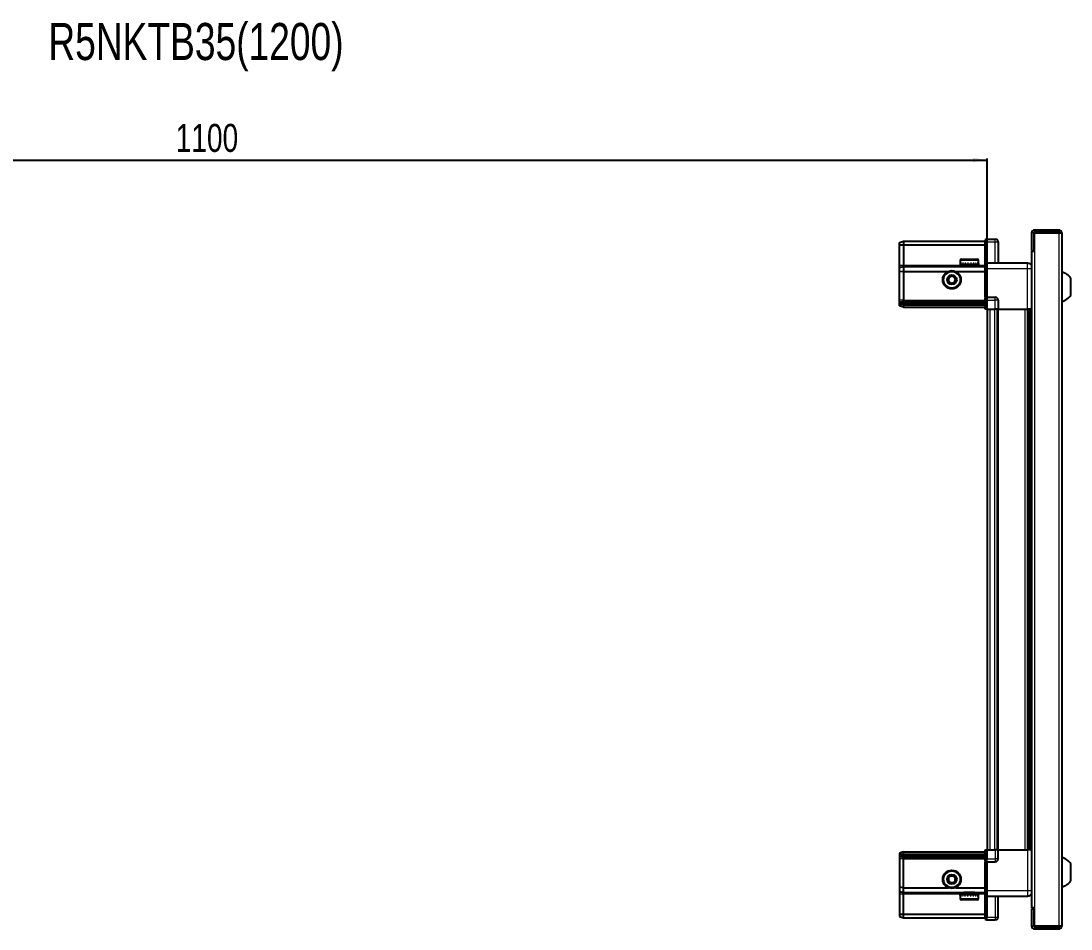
# Model space of a CAD drawing. Header units: millimetres. Extents: x 1014 to 3184, y -921 to 1092.
# Drawn here: x 1985 to 2735, y 444 to 1092 of the extents above; entities that cross this region are included whole.
import ezdxf

# ---------------------------------------------------------------- set-up
doc = ezdxf.new("R2010")
doc.units = ezdxf.units.MM
doc.layers.add('FORMAT', color=7, linetype='Continuous')
doc.styles.add('SLDTEXTSTYLE0', font='TXT', dxfattribs={"width": 0.75})
doc.dimstyles.new('SLDDIMSTYLE0', dxfattribs={"dimtxt": 20, "dimasz": 10, "dimexe": 0, "dimexo": 0.0625, "dimgap": 5, "dimtad": 2, "dimdec": 1, "dimrnd": 1e-09, "dimzin": 12, "dimdsep": 46, "dimtxsty": 'SLDTEXTSTYLE0', "dimsah": 1, "dimcen": 0.09, "dimadec": 0, "dimazin": 3, "dimtfac": 1, "dimtofl": 0, "dimtmove": 0, "dimatfit": 3, "dimfxl": 0, "dimfrac": 2, "dimtolj": 1, "dimtzin": 12, "dimarcsym": 0})

# ---------------------------------------------------------------- blocks, each defined once
blk = doc.blocks.new('_D_4')
at = {"layer": 'FORMAT'}
for p, q in [((1575.39, 886.58), (1575.39, 994.07)), ((1575.39, 993.07), (2675.39, 993.07)), ((2675.39, 886.58), (2675.39, 994.07))]:
    blk.add_line(p, q, dxfattribs=at)
for points in [[(1575.39, 993.07), (1585.39, 991.53), (1585.39, 994.61)], [(2675.39, 993.07), (2665.39, 994.61), (2665.39, 991.53)]]:
    blk.add_solid(points, dxfattribs=at)
at = {"layer": 'FORMAT', "insert": (2095.84, 1018.85), "char_height": 20, "attachment_point": 1, "style": 'SLDTEXTSTYLE0'}
blk.add_mtext('1100', dxfattribs=at)

msp = doc.modelspace()

# ---------------------------------------------------------------- linework, layer by layer
at = {"color": 7, "linetype": 'Continuous', "lineweight": 25}
for p, q in [((2707.24, 940.97), (2707.24, 928.57)), ((2708.74, 940.97), (2708.74, 928.57)), ((2709.24, 928.07), (2709.24, 940.97)), ((2709.24, 940.97), (2726.64, 940.97)), ((2726.64, 943.07), (2709.34, 943.07)), ((2726.64, 941.57), (2709.34, 941.57)), ((2726.64, 941.57), (2726.64, 943.07)), ((2726.64, 940.97), (2728.74, 940.97)), ((2728.74, 940.97), (2728.74, 446.17)), ((2612.74, 934.27), (2615.74, 935.07)), ((2612.74, 932.42), (2612.74, 934.27)), ((2612.74, 932.42), (2615.74, 932.57)), ((2612.74, 918.07), (2612.74, 932.42)), ((2615.74, 935.07), (2615.74, 932.57)), ((2615.74, 935.07), (2674.04, 935.07)), ((2615.74, 932.57), (2615.74, 918.07)), ((2615.74, 932.57), (2674.04, 932.57)), ((2674.91, 936.57), (2674.04, 936.07)), ((2674.91, 936.57), (2674.04, 936.07)), ((2674.04, 936.07), (2674.04, 934.57)), ((2674.04, 919.77), (2674.04, 934.57)), ((2675.24, 936.57), (2674.91, 936.57)), ((2675.24, 936.57), (2674.91, 936.57)), ((2675.24, 936.57), (2675.24, 936.57)), ((2675.24, 934.57), (2675.24, 936.57)), ((2675.24, 936.57), (2681.24, 936.57)), ((2675.24, 934.57), (2675.24, 919.77)), ((2683.24, 934.57), (2683.24, 919.57)), ((2707.14, 928.07), (2707.14, 459.07)), ((2707.14, 928.07), (2709.24, 928.07)), ((2707.24, 928.57), (2708.74, 928.57)), ((2612.74, 916.27), (2612.74, 918.07)), ((2612.74, 916.27), (2615.74, 917.07)), ((2612.74, 913.24), (2612.74, 916.27)), ((2615.74, 918.07), (2615.74, 917.07)), ((2615.74, 917.07), (2615.74, 913.57)), ((2615.74, 917.07), (2674.04, 917.07)), ((2656.24, 921.47), (2656.24, 918.57)), ((2656.24, 918.57), (2656.28, 918.57)), ((2656.4, 919.07), (2656.28, 919.07)), ((2656.28, 919.07), (2656.28, 918.57)), ((2656.28, 918.57), (2656.4, 918.57)), ((2656.4, 919.07), (2656.4, 918.57)), ((2656.4, 918.57), (2656.81, 918.57)), ((2657.15, 919.07), (2656.81, 919.07)), ((2656.81, 919.07), (2656.81, 918.57)), ((2656.81, 918.57), (2657.15, 918.57)), ((2657.04, 922.27), (2668.44, 922.27)), ((2657.15, 919.07), (2657.15, 918.57)), ((2657.15, 918.57), (2657.92, 918.57)), ((2658.45, 919.07), (2657.92, 919.07)), ((2657.92, 919.07), (2657.92, 918.57)), ((2657.92, 918.57), (2658.45, 918.57)), ((2658.34, 918.57), (2658.34, 918.47)), ((2658.34, 918.47), (2667.14, 918.47)), ((2658.45, 919.07), (2658.45, 918.57)), ((2658.45, 918.57), (2659.51, 918.57)), ((2658.74, 918.07), (2659.43, 917.59)), ((2658.74, 918.07), (2666.74, 918.07)), ((2659.43, 917.59), (2658.74, 917.1)), ((2658.74, 917.1), (2658.74, 917.07)), ((2658.74, 917.1), (2666.74, 917.1)), ((2659.43, 917.59), (2666.05, 917.59)), ((2660.17, 919.07), (2659.51, 919.07)), ((2659.51, 919.07), (2659.51, 918.57)), ((2659.51, 918.57), (2660.17, 918.57)), ((2660.17, 919.07), (2660.17, 918.57)), ((2660.17, 918.57), (2661.41, 918.57)), ((2662.14, 919.07), (2661.41, 919.07)), ((2661.41, 919.07), (2661.41, 918.57)), ((2661.41, 918.57), (2661.84, 918.57)), ((2661.84, 919.07), (2661.84, 918.57)), ((2662.14, 919.07), (2662.14, 918.57)), ((2662.14, 918.57), (2663.44, 918.57)), ((2664.17, 919.07), (2663.44, 919.07)), ((2663.44, 919.07), (2663.44, 918.57)), ((2663.71, 919.07), (2663.71, 918.57)), ((2663.71, 918.57), (2664.17, 918.57)), ((2664.17, 919.07), (2664.17, 918.57)), ((2664.17, 918.57), (2665.4, 918.57)), ((2666.06, 919.07), (2665.4, 919.07)), ((2665.4, 919.07), (2665.4, 918.57)), ((2665.4, 918.57), (2666.06, 918.57)), ((2666.05, 917.59), (2666.74, 918.07)), ((2666.74, 917.1), (2666.05, 917.59)), ((2666.06, 919.07), (2666.06, 918.57)), ((2666.06, 918.57), (2667.1, 918.57)), ((2666.74, 917.07), (2666.74, 917.1)), ((2667.62, 919.07), (2667.1, 919.07)), ((2667.1, 919.07), (2667.1, 918.57)), ((2667.1, 918.57), (2667.62, 918.57)), ((2667.14, 918.47), (2667.14, 918.57)), ((2667.62, 919.07), (2667.62, 918.57)), ((2667.62, 918.57), (2668.38, 918.57)), ((2668.71, 919.07), (2668.38, 919.07)), ((2668.38, 919.07), (2668.38, 918.57)), ((2668.38, 918.57), (2668.71, 918.57)), ((2668.71, 919.07), (2668.71, 918.57)), ((2668.71, 918.57), (2669.11, 918.57)), ((2669.22, 919.07), (2669.11, 919.07)), ((2669.11, 919.07), (2669.11, 918.57)), ((2669.11, 918.57), (2669.22, 918.57)), ((2669.22, 919.07), (2669.22, 918.57)), ((2669.22, 918.57), (2669.24, 918.57)), ((2669.24, 918.57), (2669.24, 921.47)), ((2674.04, 919.57), (2674.04, 919.77)), ((2675.24, 919.57), (2674.04, 919.57)), ((2674.04, 915.57), (2674.04, 919.57)), ((2674.04, 895.27), (2674.04, 915.57)), ((2675.24, 919.77), (2675.24, 919.57)), ((2675.24, 919.57), (2675.24, 915.57)), ((2675.24, 919.57), (2704.24, 919.57)), ((2675.24, 915.57), (2675.24, 895.27)), ((2615.74, 913.57), (2612.74, 913.24)), ((2612.74, 893.07), (2612.74, 913.24)), ((2615.74, 913.57), (2615.74, 893.07)), ((2615.74, 913.57), (2647.74, 913.57)), ((2652.74, 913.57), (2674.04, 913.57)), ((2735.34, 896.57), (2735.34, 908.57)), ((2612.74, 891.27), (2612.74, 893.07)), ((2615.74, 893.07), (2615.74, 892.07)), ((2674.04, 895.07), (2674.04, 895.27)), ((2675.24, 895.07), (2674.04, 895.07)), ((2674.04, 895.07), (2674.04, 894.39)), ((2674.04, 886.57), (2674.04, 894.39)), ((2674.91, 893.07), (2674.91, 886.57)), ((2675.24, 895.27), (2675.24, 895.07)), ((2675.24, 893.07), (2675.24, 895.07)), ((2675.24, 895.07), (2681.24, 895.07)), ((2675.24, 893.07), (2675.24, 895.07)), ((2675.24, 893.07), (2675.24, 886.57)), ((2683.24, 893.07), (2683.24, 886.57)), ((2615.74, 892.07), (2612.74, 891.27)), ((2612.74, 890.53), (2612.74, 891.27)), ((2615.74, 891.07), (2612.74, 890.53)), ((2612.74, 890.03), (2612.74, 890.53)), ((2615.74, 889.57), (2612.74, 890.03)), ((2612.74, 888.87), (2612.74, 890.03)), ((2615.74, 888.07), (2612.74, 888.87)), ((2615.74, 892.07), (2615.74, 891.07)), ((2615.74, 892.07), (2674.04, 892.07)), ((2615.74, 891.07), (2615.74, 889.57)), ((2615.74, 891.07), (2674.04, 891.07)), ((2615.74, 889.57), (2674.04, 889.57)), ((2615.74, 889.57), (2615.74, 888.07)), ((2615.74, 888.07), (2674.04, 888.07)), ((2674.91, 886.57), (2674.04, 886.57)), ((2675.24, 886.57), (2674.91, 886.57)), ((2675.24, 886.57), (2681.24, 886.57)), ((2675.39, 886.57), (2675.39, 500.57)), ((2683.24, 886.57), (2681.24, 886.57)), ((2682.59, 886.57), (2682.59, 500.57)), ((2683.24, 886.57), (2704.24, 886.57)), ((2705.27, 500.57), (2705.27, 886.57)), ((2705.3, 500.57), (2705.3, 886.57)), ((2707.09, 886.57), (2707.09, 500.57)), ((2615.74, 499.07), (2612.74, 498.27)), ((2612.74, 498.27), (2612.74, 497.12)), ((2615.74, 497.57), (2612.74, 497.12)), ((2612.74, 497.12), (2612.74, 496.62)), ((2615.74, 496.07), (2612.74, 496.62)), ((2612.74, 496.62), (2612.74, 495.87)), ((2615.74, 495.07), (2612.74, 495.87)), ((2612.74, 495.87), (2612.74, 494.07)), ((2615.74, 497.57), (2615.74, 499.07)), ((2615.74, 499.07), (2674.04, 499.07)), ((2615.74, 496.07), (2615.74, 497.57)), ((2615.74, 497.57), (2674.04, 497.57)), ((2615.74, 496.07), (2674.04, 496.07)), ((2615.74, 495.07), (2615.74, 496.07)), ((2615.74, 495.07), (2674.04, 495.07)), ((2615.74, 494.07), (2615.74, 495.07)), ((2674.04, 492.75), (2674.04, 500.57)), ((2674.04, 500.57), (2674.91, 500.57)), ((2674.91, 500.57), (2674.91, 500.57)), ((2674.91, 500.57), (2674.91, 494.07)), ((2675.24, 500.57), (2674.91, 500.57)), ((2675.24, 500.57), (2675.24, 494.07)), ((2675.24, 500.57), (2675.24, 500.57)), ((2675.24, 500.57), (2675.24, 494.07)), ((2675.24, 500.57), (2681.24, 500.57)), ((2683.24, 500.57), (2681.24, 500.57)), ((2683.24, 494.07), (2683.24, 500.57)), ((2683.24, 500.57), (2704.24, 500.57)), ((2612.74, 494.07), (2612.74, 473.9)), ((2615.74, 473.57), (2615.74, 494.07)), ((2674.04, 492.75), (2674.04, 492.07)), ((2675.24, 492.07), (2674.04, 492.07)), ((2674.04, 491.87), (2674.04, 492.07)), ((2674.04, 471.57), (2674.04, 491.87)), ((2675.24, 492.07), (2675.24, 494.07)), ((2675.24, 492.07), (2675.24, 491.87)), ((2675.24, 492.07), (2681.24, 492.07)), ((2675.24, 491.87), (2675.24, 471.57)), ((2735.34, 478.57), (2735.34, 490.57)), ((2615.74, 473.57), (2612.74, 473.9)), ((2612.74, 473.9), (2612.74, 470.87)), ((2615.74, 473.57), (2647.74, 473.57)), ((2615.74, 470.07), (2615.74, 473.57)), ((2652.74, 473.57), (2674.04, 473.57)), ((2612.74, 470.87), (2615.74, 470.07)), ((2612.74, 470.87), (2612.74, 469.07)), ((2612.74, 469.07), (2612.74, 454.73)), ((2615.74, 470.07), (2674.04, 470.07)), ((2615.74, 469.07), (2615.74, 470.07)), ((2615.74, 454.57), (2615.74, 469.07)), ((2656.24, 468.57), (2656.24, 465.67)), ((2656.26, 468.57), (2656.24, 468.57)), ((2656.26, 468.07), (2656.26, 468.57)), ((2656.36, 468.57), (2656.26, 468.57)), ((2656.26, 468.07), (2656.36, 468.07)), ((2656.36, 468.07), (2656.36, 468.57)), ((2656.73, 468.57), (2656.36, 468.57)), ((2656.73, 468.07), (2656.73, 468.57)), ((2657.05, 468.57), (2656.73, 468.57)), ((2656.73, 468.07), (2657.05, 468.07)), ((2657.05, 468.07), (2657.05, 468.57)), ((2657.79, 468.57), (2657.05, 468.57)), ((2657.79, 468.07), (2657.79, 468.57)), ((2658.3, 468.57), (2657.79, 468.57)), ((2657.79, 468.07), (2658.3, 468.07)), ((2658.3, 468.07), (2658.3, 468.57)), ((2659.33, 468.57), (2658.3, 468.57)), ((2658.34, 468.67), (2658.34, 468.57)), ((2667.14, 468.67), (2658.34, 468.67)), ((2658.74, 470.07), (2658.74, 470.04)), ((2658.74, 470.04), (2659.43, 469.55)), ((2666.74, 470.04), (2658.74, 470.04)), ((2659.43, 469.55), (2658.74, 469.07)), ((2666.74, 469.07), (2658.74, 469.07)), ((2659.33, 468.07), (2659.33, 468.57)), ((2659.98, 468.57), (2659.33, 468.57)), ((2659.33, 468.07), (2659.98, 468.07)), ((2666.05, 469.55), (2659.43, 469.55)), ((2659.98, 468.07), (2659.98, 468.57)), ((2661.21, 468.57), (2659.98, 468.57)), ((2661.21, 468.07), (2661.21, 468.57)), ((2661.71, 468.57), (2661.21, 468.57)), ((2661.21, 468.07), (2661.94, 468.07)), ((2661.71, 468.07), (2661.71, 468.57)), ((2661.94, 468.07), (2661.94, 468.57)), ((2663.24, 468.57), (2661.94, 468.57)), ((2663.24, 468.07), (2663.24, 468.57)), ((2663.24, 468.07), (2663.97, 468.07)), ((2663.57, 468.07), (2663.57, 468.57)), ((2663.97, 468.57), (2663.57, 468.57)), ((2663.97, 468.07), (2663.97, 468.57)), ((2665.22, 468.57), (2663.97, 468.57)), ((2665.22, 468.07), (2665.22, 468.57)), ((2665.88, 468.57), (2665.22, 468.57)), ((2665.22, 468.07), (2665.88, 468.07)), ((2665.88, 468.07), (2665.88, 468.57)), ((2666.95, 468.57), (2665.88, 468.57)), ((2666.05, 469.55), (2666.74, 470.04)), ((2666.74, 469.07), (2666.05, 469.55)), ((2666.74, 470.04), (2666.74, 470.07)), ((2666.95, 468.07), (2666.95, 468.57)), ((2667.49, 468.57), (2666.95, 468.57)), ((2666.95, 468.07), (2667.49, 468.07)), ((2667.14, 468.57), (2667.14, 468.67)), ((2667.49, 468.07), (2667.49, 468.57)), ((2668.28, 468.57), (2667.49, 468.57)), ((2668.28, 468.07), (2668.28, 468.57)), ((2668.63, 468.57), (2668.28, 468.57)), ((2668.28, 468.07), (2668.63, 468.07)), ((2668.63, 468.07), (2668.63, 468.57)), ((2669.06, 468.57), (2668.63, 468.57)), ((2669.06, 468.07), (2669.06, 468.57)), ((2669.19, 468.57), (2669.06, 468.57)), ((2669.06, 468.07), (2669.19, 468.07)), ((2669.19, 468.07), (2669.19, 468.57)), ((2669.24, 468.57), (2669.19, 468.57)), ((2669.24, 465.67), (2669.24, 468.57)), ((2674.04, 467.57), (2674.04, 471.57)), ((2675.24, 467.57), (2674.04, 467.57)), ((2674.04, 467.37), (2674.04, 467.57)), ((2674.04, 452.57), (2674.04, 467.37)), ((2675.24, 471.57), (2675.24, 467.57)), ((2675.24, 467.57), (2675.24, 467.37)), ((2675.24, 467.57), (2704.24, 467.57)), ((2675.24, 467.37), (2675.24, 452.57)), ((2675.24, 467.37), (2675.24, 452.57)), ((2683.24, 452.57), (2683.24, 467.57)), ((2668.44, 464.87), (2657.04, 464.87)), ((2709.24, 459.07), (2707.14, 459.07)), ((2707.24, 458.57), (2708.74, 458.57)), ((2707.24, 458.57), (2707.24, 446.17)), ((2708.74, 458.57), (2708.74, 446.17)), ((2709.24, 446.17), (2709.24, 459.07)), ((2612.74, 454.73), (2615.74, 454.57)), ((2612.74, 454.73), (2612.74, 452.87)), ((2612.74, 452.87), (2615.74, 452.07)), ((2615.74, 454.57), (2674.04, 454.57)), ((2615.74, 452.07), (2615.74, 454.57)), ((2615.74, 452.07), (2674.04, 452.07)), ((2674.04, 452.57), (2674.04, 451.07)), ((2674.04, 451.07), (2674.91, 450.57)), ((2675.24, 450.57), (2674.91, 450.57)), ((2675.24, 450.57), (2675.24, 452.57)), ((2675.24, 450.57), (2681.24, 450.57)), ((2726.64, 446.17), (2709.24, 446.17)), ((2709.34, 445.57), (2726.64, 445.57)), ((2709.34, 444.07), (2726.64, 444.07)), ((2728.74, 446.17), (2726.64, 446.17)), ((2726.64, 445.57), (2726.64, 444.07))]:
    msp.add_line(p, q, dxfattribs=at)
at = {"color": 8, "linetype": 'Continuous', "lineweight": 18}
for p, q in [((2708.74, 940.97), (2707.24, 940.97)), ((2709.34, 941.57), (2709.34, 943.07)), ((2726.64, 940.97), (2726.64, 446.17)), ((2675.24, 934.57), (2674.04, 934.57)), ((2675.24, 934.57), (2681.24, 934.57)), ((2681.24, 934.57), (2681.24, 936.57)), ((2681.24, 919.57), (2681.24, 934.57)), ((2681.24, 934.57), (2683.24, 934.57)), ((2709.24, 928.07), (2709.24, 459.07)), ((2612.74, 918.07), (2615.74, 918.07)), ((2615.74, 918.07), (2658.74, 918.07)), ((2656.24, 921.47), (2669.24, 921.47)), ((2666.74, 918.07), (2674.04, 918.07)), ((2674.04, 919.77), (2675.24, 919.77)), ((2675.24, 915.57), (2674.04, 915.57)), ((2675.24, 915.57), (2704.24, 915.57)), ((2704.24, 886.57), (2704.24, 915.57)), ((2615.74, 893.07), (2612.74, 893.07)), ((2615.74, 893.07), (2674.04, 893.07)), ((2674.04, 895.27), (2675.24, 895.27)), ((2675.24, 893.07), (2674.91, 893.07)), ((2675.24, 893.07), (2681.24, 893.07)), ((2681.24, 893.07), (2681.24, 895.07)), ((2681.24, 886.57), (2681.24, 893.07)), ((2683.24, 893.07), (2681.24, 893.07)), ((2677.39, 886.57), (2677.39, 500.57)), ((2680.59, 886.57), (2680.59, 500.57)), ((2683.24, 886.57), (2683.24, 500.57)), ((2702.65, 500.57), (2702.65, 886.57)), ((2704.06, 886.57), (2704.06, 500.57)), ((2706.51, 500.57), (2706.51, 886.57)), ((2675.24, 500.57), (2674.91, 500.57)), ((2681.24, 500.57), (2681.24, 494.07)), ((2704.24, 500.57), (2704.24, 471.57)), ((2615.74, 494.07), (2612.74, 494.07)), ((2615.74, 494.07), (2674.04, 494.07)), ((2675.24, 491.87), (2674.04, 491.87)), ((2675.24, 494.07), (2674.91, 494.07)), ((2675.24, 494.07), (2681.24, 494.07)), ((2683.24, 494.07), (2681.24, 494.07)), ((2681.24, 494.07), (2681.24, 492.07)), ((2612.74, 469.07), (2615.74, 469.07)), ((2615.74, 469.07), (2658.74, 469.07)), ((2669.24, 465.67), (2656.24, 465.67)), ((2666.74, 469.07), (2674.04, 469.07)), ((2675.24, 471.57), (2674.04, 471.57)), ((2675.24, 467.37), (2674.04, 467.37)), ((2675.24, 471.57), (2704.24, 471.57)), ((2681.24, 467.57), (2681.24, 452.57)), ((2675.24, 452.57), (2674.04, 452.57)), ((2675.24, 452.57), (2681.24, 452.57)), ((2681.24, 452.57), (2683.24, 452.57)), ((2681.24, 452.57), (2681.24, 450.57)), ((2708.74, 446.17), (2707.24, 446.17)), ((2709.34, 445.57), (2709.34, 444.07))]:
    msp.add_line(p, q, dxfattribs=at)
at = {"color": 7, "linetype": 'Continuous', "lineweight": 25}
for centre, radius in [((2650.24, 907.57), 6.5), ((2650.24, 907.57), 3.46), ((2650.24, 479.57), 6.5), ((2650.24, 479.57), 3.46)]:
    msp.add_circle(centre, radius, dxfattribs=at)
at = {"color": 8, "linetype": 'Continuous', "lineweight": 18}
for centre in [(2650.24, 907.57), (2650.24, 479.57)]:
    msp.add_circle(centre, 5.7, dxfattribs=at)
at = {"color": 7, "linetype": 'Continuous', "lineweight": 25}
for centre, radius, start, end in [((2709.34, 940.97), 2.1, 90, 180), ((2709.34, 940.97), 0.6, 90, 180), ((2726.64, 940.97), 2.1, 0, 90), ((2726.64, 940.97), 0.6, 0, 90), ((2681.24, 934.57), 2, 360, 90), ((2657.04, 921.47), 0.8, 90, 180), ((2658.34, 918.07), 0.4, 0, 90), ((2667.14, 918.07), 0.4, 90, 180), ((2668.44, 921.47), 0.8, 0, 90), ((2650.24, 907.57), 2.5, 120.74103, 180.74103), ((2650.24, 907.57), 2.5, 180.74103, 240.74103), ((2650.24, 907.57), 2.5, 60.74103, 120.74103), ((2650.24, 907.57), 2.5, 0.74103, 60.74103), ((2650.24, 907.57), 2.5, 300.74103, 0.74103), ((2725.72, 901.55), 11.91, 36.1266, 75.29965), ((2650.24, 907.57), 2.5, 240.74103, 300.74103), ((2681.24, 893.07), 2, 0, 90), ((2725.72, 903.6), 11.91, 284.70035, 323.8734), ((2725.72, 483.55), 11.91, 36.1266, 75.29965), ((2681.24, 494.07), 2, 270, 0), ((2650.24, 479.57), 2.5, 155.91157, 215.91157), ((2650.24, 479.57), 2.5, 95.91157, 155.91157), ((2650.24, 479.57), 2.5, 35.91157, 95.91157), ((2650.24, 479.57), 2.5, 335.91157, 35.91157), ((2650.24, 479.57), 2.5, 215.91157, 275.91157), ((2650.24, 479.57), 2.5, 275.91157, 335.91157), ((2725.72, 485.6), 11.91, 284.70035, 323.8734), ((2657.04, 465.67), 0.8, 180, 270), ((2658.34, 469.07), 0.4, 270, 360), ((2667.14, 469.07), 0.4, 180, 270), ((2668.44, 465.67), 0.8, 270, 360), ((2681.24, 452.57), 2, 270, 0), ((2709.34, 446.17), 2.1, 180, 270), ((2709.34, 446.17), 0.6, 180, 270), ((2726.64, 446.17), 2.1, 270, 0), ((2726.64, 446.17), 0.6, 270, 0)]:
    msp.add_arc(centre, radius, start, end, dxfattribs=at)
for centre, start_param, end_param in [((2671.45, 893.07), 0, 0.722734), ((2671.45, 494.07), 5.560451, 6.283185)]:
    msp.add_ellipse(centre, major_axis=(3.46, 0), ratio=0.57735, start_param=start_param, end_param=end_param, dxfattribs=at)
for points, knots in [([(2704.24, 919.57), (2704.68, 919.52), (2705.36, 919.45), (2706.18, 919.01), (2706.73, 918.58), (2707.01, 918.2), (2707.14, 918.02)], [0, 0, 0, 0, 0.384298, 0.591173, 0.802437, 1, 1, 1, 1]), ([(2647.73, 908.98), (2648.17, 909.25), (2649, 909.74), (2649.82, 910.23), (2650.21, 910.46)], [0, 0, 0, 0, 0.5346859, 1, 1, 1, 1]), ([(2647.76, 906.1), (2647.76, 906.22), (2647.75, 906.82), (2647.74, 907.81), (2647.73, 908.64), (2647.73, 908.98)], [0, 0, 0, 0, 0.133125, 0.637099, 1, 1, 1, 1]), ([(2650.21, 910.46), (2650.66, 910.21), (2651.5, 909.73), (2652.34, 909.26), (2652.73, 909.05)], [0, 0, 0, 0, 0.534686, 1, 1, 1, 1]), ([(2652.73, 909.05), (2652.73, 908.7), (2652.74, 907.88), (2652.75, 906.88), (2652.76, 906.29), (2652.76, 906.16)], [0, 0, 0, 0, 0.3629006, 0.8668753, 1, 1, 1, 1]), ([(2650.28, 904.68), (2649.83, 904.94), (2648.99, 905.41), (2648.15, 905.88), (2647.76, 906.1)], [0, 0, 0, 0, 0.534686, 1, 1, 1, 1]), ([(2652.76, 906.16), (2652.32, 905.9), (2651.49, 905.4), (2650.67, 904.91), (2650.28, 904.68)], [0, 0, 0, 0, 0.5346859, 1, 1, 1, 1]), ([(2707.09, 886.57), (2707.06, 886.57), (2706.84, 886.57), (2706.12, 886.57), (2705.16, 886.57), (2704.5, 886.57), (2704.24, 886.57)], [0, 0, 0, 0, 0.071707, 0.420979, 0.770251, 1, 1, 1, 1]), ([(2707.09, 500.57), (2707.06, 500.57), (2706.84, 500.57), (2706.12, 500.57), (2705.16, 500.57), (2704.5, 500.57), (2704.24, 500.57)], [0, 0, 0, 0, 0.071707, 0.420979, 0.770251, 1, 1, 1, 1]), ([(2647.37, 479.27), (2647.58, 479.74), (2647.98, 480.63), (2648.37, 481.5), (2648.55, 481.91)], [0, 0, 0, 0, 0.5346859, 1, 1, 1, 1]), ([(2648.55, 481.91), (2648.89, 481.94), (2649.71, 482.03), (2650.7, 482.13), (2651.3, 482.19), (2651.42, 482.21)], [0, 0, 0, 0, 0.362901, 0.866875, 1, 1, 1, 1]), ([(2651.42, 482.21), (2651.73, 481.79), (2652.29, 481.01), (2652.85, 480.23), (2653.12, 479.87)], [0, 0, 0, 0, 0.5346859, 1, 1, 1, 1]), ([(2649.07, 476.94), (2648.76, 477.35), (2648.2, 478.13), (2647.63, 478.91), (2647.37, 479.27)], [0, 0, 0, 0, 0.534686, 1, 1, 1, 1]), ([(2651.94, 477.23), (2651.81, 477.22), (2651.22, 477.16), (2650.23, 477.06), (2649.41, 476.97), (2649.07, 476.94)], [0, 0, 0, 0, 0.133125, 0.637099, 1, 1, 1, 1]), ([(2653.12, 479.87), (2652.91, 479.4), (2652.51, 478.52), (2652.12, 477.64), (2651.94, 477.23)], [0, 0, 0, 0, 0.5346859, 1, 1, 1, 1]), ([(2704.24, 467.57), (2704.68, 467.62), (2705.36, 467.69), (2706.18, 468.13), (2706.73, 468.56), (2707.01, 468.94), (2707.14, 469.12)], [0, 0, 0, 0, 0.384298, 0.591173, 0.802437, 1, 1, 1, 1])]:
    msp.add_open_spline(points, degree=3, knots=knots, dxfattribs=at)
at = {"color": 8, "linetype": 'Continuous', "lineweight": 18}
for points in [[(2704.24, 915.57), (2704.24, 916.1), (2704.24, 917.14), (2704.24, 918.47), (2704.24, 919.39), (2704.24, 919.51), (2704.24, 919.57)], [(2704.24, 471.57), (2704.24, 471.05), (2704.24, 470), (2704.24, 468.68), (2704.24, 467.75), (2704.24, 467.63), (2704.24, 467.57)]]:
    msp.add_open_spline(points, degree=3, dxfattribs=at)
for points, knots in [([(2704.24, 915.57), (2704.68, 915.57), (2705.36, 915.57), (2706.18, 915.57), (2706.73, 915.57), (2707.01, 915.57), (2707.14, 915.57)], [0, 0, 0, 0, 0.384298, 0.591173, 0.802437, 1, 1, 1, 1]), ([(2704.24, 471.57), (2704.68, 471.57), (2705.36, 471.57), (2706.18, 471.57), (2706.73, 471.57), (2707.01, 471.57), (2707.14, 471.57)], [0, 0, 0, 0, 0.3842982, 0.5911726, 0.8024372, 1, 1, 1, 1])]:
    msp.add_open_spline(points, degree=3, knots=knots, dxfattribs=at)

# ---------------------------------------------------------------- texts
at = {"layer": 'FORMAT', "insert": (2004.84, 1090.89), "char_height": 26.4583, "attachment_point": 1, "style": 'SLDTEXTSTYLE0'}
msp.add_mtext('R5NKTB35(1200)', dxfattribs=at)

# ---------------------------------------------------------------- dimensions: what is measured, and where the dimension line sits
at = {"layer": 'FORMAT'}
dim = msp.add_linear_dim(base=(2675.39, 993.07), p1=(1575.39, 886.57), p2=(2675.39, 886.57), angle=0, dimstyle='SLDDIMSTYLE0', dxfattribs=at)
dim.commit()
dim.dimension.update_dxf_attribs({"geometry": '_D_4', "text_midpoint": (2125.39, 993.07), "dimtype": 160})

doc.saveas('drawing.dxf')
